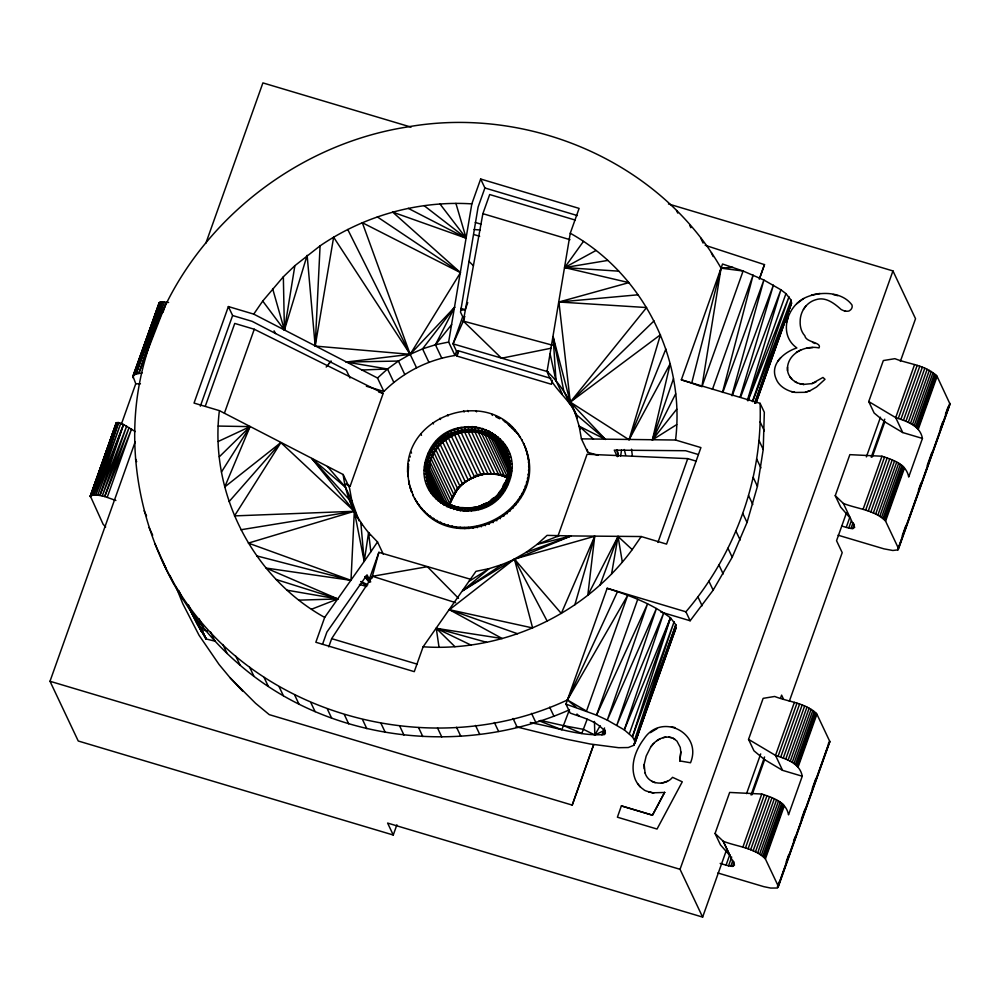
<?xml version="1.0" encoding="UTF-8"?>
<svg xmlns="http://www.w3.org/2000/svg" width="1000" height="1000" viewBox="0 0 1000 1000"><rect width="100%" height="100%" fill="white"/><g stroke="black" fill="none" stroke-linecap="round" stroke-linejoin="round"><path stroke-width="1.5" d="M562.362 394.188L556.013 380.75L553.1 336.6L570.275 402.1L575.413 413.875L579.15 426.175L581.413 438.862L675.55 440.025L700.913 447.587L666.562 544.1L641.213 536.538L571.112 535.938L502.05 564.525L489.162 568.625L475.95 571.337L423.125 646.787L414.275 671.65L315.837 642.262L324.675 617.413C252.562 577.337 209.25 492.562 219.387 410.637L194.037 403.075L228.375 306.562L253.738 314.125L377.512 378.013L383.862 391.45C403.038 372.35 428.25 359.625 454.988 355.487L456.512 351.213L453.05 343.875L462.7 316.75L460.513 312.137L478.088 207.125L484.9 187.975L480.662 179.013L579.113 208.4L570.262 233.25L547.075 371.438C552.712 388.85 569.637 398.7 576.625 415.55C569.663 399.137 560.237 383.625 547.075 371.438M498.85 474.125L487.887 473.663L481.012 474.6L468.15 479.825L460.025 486.325L455.662 491.675L449.75 504.513L451 500.788L431.238 458.963C436.625 443.587 451.9 432.575 468.113 431.85L468.7 431.375C481.925 431.788 495.688 437.55 502.688 449.212C505.737 453.85 507.475 459.25 508.062 464.75C508.475 467.188 507.975 475.275 508.263 468.075C509.237 437.825 470.175 420.8 446.925 438.375C422.475 452.463 423.038 492.625 449.3 504.312C468.2 511.812 444.412 502.863 443.587 500.775C439.438 497.7 436.112 493.713 433.438 489.312C427.725 479.012 428.075 466.45 432.175 455.613L428.075 453.288C404.975 506.85 486.375 534.925 508.1 484.588C531.188 431.025 449.787 402.95 428.075 453.288M675.55 440.025C685.7 358.1 642.387 273.325 570.262 233.25M645.05 772.925L644.175 764.5L646.162 756.112L650.825 746.787L653.587 743.475L650.825 746.787M644.2 764.562L644.163 768.775M474.95 427.95L475 432.075L494.775 473.888L498.575 474.513L478.387 432.625L478.6 428.55L475.5 426.925L474.95 427.95C418.95 420.65 405.325 507.262 464.95 510.288C519.312 512.175 528.05 432.413 471.912 426.613L471.575 431.812L491.337 473.638L501.662 475.45L507.663 477.8L501.463 475.275L481.7 433.462L482.512 428.4M407.612 471.625C405.462 411.85 494.875 386.175 522.175 440.85L521.613 439.663C560.725 510.15 446.388 567.688 412.762 494.688L413.325 495.887L408.95 483.462L407.612 471.625L408.338 476.8L407.775 475.613M408.175 472.825L408.562 466.163M415.125 499.412L414.55 498.212C450.675 562.275 553.95 510.363 523.413 443.188L523.975 444.375M508.162 471.425C509.375 458.725 503 446.05 493.075 438.65L487.6 435.363L489.113 430.988M475.562 475.3L475.838 476.325L463.888 482.475L456.712 489.625L462.537 483.938L469.812 479.087L461.3 484.675M471.825 203.875C418.413 200.463 364.225 215.662 320.087 245.85L315.2 346.075L410.163 354.325L422.55 348.862L435.425 344.762L448.638 342.05L471.825 203.875L480.662 179.013M503.312 475.35L505.4 476.062L504.712 476.5L484.65 434.075L485.875 429.562M760.088 403.338L764.325 412.3L763.225 449.425L757.425 486.325L747.038 522.438L732.2 557.225L713.15 590.163L690.15 620.763L685.913 611.8C734.85 554.388 762.738 478.963 760.088 403.338L681.338 379.825L722.537 264.012L743.1 271.012L763.875 280.025L780.9 289.788L785.95 293.637L791.087 300.15L791.525 303.087L755.95 403.2M439.775 497.812L429.225 475.513L429.137 468.837L424.462 466.925L425.95 463.988L429.538 465.5L447.987 504.538M648.725 791.888C662.25 794.825 644.388 791.363 643.875 789.712C640.362 787.487 637.3 783.913 635.487 779.938C629.562 765.775 635.325 750.288 644.112 738.675C661.812 712.062 702.775 733.325 690.512 762.763L679.812 760.913L680.812 751.8L680.25 747.362L676.938 741.062L673.2 738.288L674.862 739.262M679.837 760.962L680.85 751.862M845.775 311.275C842.75 310.825 849.212 311.913 849.862 310.413C851.737 309.225 852.663 307 851.963 304.975C841.725 290.887 817.887 290.95 803.55 298.525C786.2 308.163 778.713 335.238 796.875 347.95C784.312 351.95 769.575 364.05 776.075 378.738C778.475 385.3 784.825 389.525 791.425 391.587C796.425 392.812 796.012 392.5 791.425 391.587M450.763 501.225L457.3 489.712L450.25 501.287M510.475 477.887L507.05 477.775L504.775 484.45L501.4 490.412L497.038 495.75L488.913 502.262L476.05 507.475L461.925 508.125L460.662 510.95L457.6 509.412C460.988 504.663 470.625 510.975 476.05 507.475C483.925 505.462 491.213 501.488 497.038 495.75C514.038 479.425 511.8 447.962 490.513 436.262C435.225 406.662 398.525 497.137 461.925 508.125M620.675 455.962L621.525 450.062M490.412 436.9L492.212 432.675M324.675 617.413L364.212 561.388L368.575 532.638C354.738 516.2 345.838 495.838 343.175 474.525L219.387 410.637M461.25 510L464.25 511.262L465.575 508.275M294.875 265.675L283.35 276.775L262.725 301.05L284.413 330.1L294.875 265.675L320.087 245.85M732.913 267.325L721.062 268.163L701.888 386.825L743.1 271.012L721.062 268.163C659.65 160.8 527.325 105.425 406.987 127.037C286.775 145.925 180.162 236.525 146.65 354.175C112.863 464.438 152.787 591.025 240.138 665.238C329.275 741.875 462.325 757.2 568.925 710.037M475.075 510.462C476.512 505.988 469.562 507.163 471.488 511.012M611.587 573.888L618.038 536.438L632.212 549.612C584.675 614.412 503.312 652.25 423.125 646.787M552.2 380.225L551.462 384.288L456.962 356.075L457.95 350.662L550.975 378.425M548.3 371.838L453.05 343.875L463.325 321.1L482.875 213.675L489.688 194.537L575.337 220.1M493.075 438.65L495.15 434.613M509.5 477.525L511.238 474.438L510.262 473.963L507.75 474.462L507.05 477.775M135.275 431.562L123.513 424.525L118.562 422.587L116.337 422.85L90.325 496L103.1 524.225L105.675 526.962M168.612 302.438L160.3 302.125L159.012 302.975L159.062 304.325M717.875 872.987L763.787 886.65L770.7 888.062L776.875 888.025L778.162 887.175L778.1 885.825L765.4 858.95C754.625 847.638 736.888 846.7 723.2 841.225L715.062 833.462L729.663 792.438L761.775 794.025C772.575 797.688 786.125 801.663 788.525 814.825L802.25 776.225C799.862 763.062 786.312 759.087 775.512 755.413L748.55 739.362L763.138 698.35L774.7 696.462C788.4 701.938 806.137 702.875 816.9 714.188L829.613 741.062L829.675 742.412L828.388 743.263M897.875 549.875L898.288 548.038L885.588 521.163C874.812 509.85 857.075 508.913 843.388 503.438L835.25 495.675L849.85 454.65L881.963 456.225C892.763 459.9 906.312 463.875 908.713 477.038L922.438 438.438C920.05 425.275 906.5 421.3 895.7 417.625L868.737 401.575L883.325 360.562L894.887 358.675C908.587 364.15 926.325 365.087 937.087 376.4L950 404L897.875 549.875L892.825 550.487L883.975 548.85L838.062 535.2M676.688 424.613L652.375 439.925L670.2 363.713L629.062 439.762L570.275 402.1L558.925 302.013L628.913 282.625L564.625 267.587L583.425 241.438M799.587 383.65C809.812 385.475 799.287 384.038 797.038 382.675C792.15 380.588 788.4 376 787.55 370.725C786.062 354.338 804.55 344.85 819.013 347.925C822.1 342.025 805.95 342.738 804.837 335.775C801.112 331.725 799.95 326.3 800.163 321.35C800.163 311.762 806.35 302.387 815.763 299.738C825.562 296.438 834.312 303.35 841.188 309.55L844.613 311.087M605.188 730.013L604.087 734.562C580.112 736.3 556.625 727.55 533.312 723.225L530.312 722.463M132.95 376.225L159.488 302.488L132.95 376.225L135.762 383.725L121.388 424.125M495.575 440.625L497.9 436.775M700.438 386.3L691.7 383.137L721.062 268.163M722.513 392.362L753.125 275.05L712.438 389.4M371.737 578.513L378.875 552.337L471.2 579.462M451 500.788L456.05 490.538M509.425 481.275C505.087 478.1 499.188 491.312 504.625 490.85M731.85 395.538L763.875 280.025L722.8 392.45M787.975 317.7L786.712 322.075M574.862 604.812L594.725 536.263L514.425 559.062L462.663 590.763L489.162 568.625L469.3 581.125M740.125 396.95L773.413 285.125L732.225 395.675M497.887 442.788L500.45 439.162M747.362 400.4L780.9 289.788L740.625 397.15M272.613 288.587L284.413 330.1L307.137 255.35L315.2 346.075L333.638 237.213L410.163 354.325L416.525 367.762M465.4 508.387L468.312 508.275L467.863 511.287L464.95 510.288M604.538 727.95L603.513 730.825L604.087 734.562L605.312 733.713L605.288 731.9C597.1 720.875 582.487 717.613 570.188 713.062L565.95 704.112L607.163 588.288C629.35 595.337 651.787 603.587 670.462 617.825L632.425 736.862L634.5 740.25L634.938 743.188L633.775 745.312L628.288 747.537L618.65 747.7L590.062 743.975L566.138 739.137L516 726.737M90.913 495.875L116.337 422.85L90.812 495.513L117.088 422.425L91.613 495.15L118.562 422.587L94.162 494.837L120.75 423.3L95.85 494.913L123.513 424.525L99.938 495.45L94.162 494.837L90.325 496M162.95 312.4L166.462 302.087L138.8 373.35L162.838 301.825L135.963 374.15L133.988 375.125L160.3 302.125L135.963 374.15L142.312 372.8M676.725 409.188L652.375 439.925L673.475 378.675M752.412 401.425L789.013 296.775L748.05 400.7M649.075 701.6L633.775 745.312L676.025 627.85L675.825 624.738L670.462 617.825L624.312 729.875L632.425 736.862L674.112 621.675L634.5 740.25L675.825 624.738L634.938 743.188L676.025 627.85L674.062 630.212M650.6 697.225L655.2 684.112M658.25 675.375L664.887 656.438M668.45 646.237L669.987 641.862M135.963 374.15L161.412 301.9M756.375 401.825L791.525 303.087L754.788 403.212M116.337 422.85L90.188 496.613L116.512 423.925M500 445.138L502.775 441.75M629.362 733.725L670.462 617.825M754.675 403.05L791.087 300.15L752.675 401.613M159.012 302.975L132.95 377.75M92.737 494.925L118.562 422.587M107.25 497.25L131.537 429L104.712 496.538L99.938 495.45L126.65 426.138L102.25 495.938L129.1 427.525L104.712 496.538L115.875 500.475M396.887 824.812L393.263 835.025L78.238 741L50 681.275L135.262 441.625M205.888 243.15L262.9 82.9L411.062 127.125M200.35 406.188L232.613 315.525L228.375 306.562M205.45 405.775L234.75 323.425L254.275 329.25L383.188 393.375L350.213 486.025L347.238 485.138M224.45 413.075L254.275 329.25M202.675 626.7L201.663 629.55L206.1 638.962L215.062 641.175M322.5 644.388L326.887 632.087L367.038 574.85L370.7 581.925M328.75 646.85L331.675 638.65L372.525 576.287L427.35 566.7L458.537 598.337M378.875 552.337L369.225 579.462L366 576.138M460.812 310.212L465.2 309.725L467.738 302.587M550.825 348.275L501.525 358.237L463.325 321.1L464.513 317.75M456.962 356.075L458.488 351.8L457.95 350.662M557.775 536.587L587.087 454.237L687.75 458.625L696.125 461.125M539.062 720.775L561.862 729.75L569.525 709.538M587.175 719.225L581.788 733.475L563.775 725.7L540.588 720.413M637.737 599.325L596.538 715.138L607.288 720.113L624.312 729.875L663.737 612.875L616.825 725.212L656.425 608.5L607.288 720.113L647.562 603.837L596.538 715.138L565.95 704.112M657.925 542.45L687.75 458.625M593.513 745.088L572.212 805.1L269.262 714.638L255.562 703.288L230.387 678.088L242.562 691.038M759.275 279.2L764.488 264.575L759.825 277.8M572.212 805.1L593.538 745.15M747.775 400.575L785.95 293.637M621.413 805.925L652.475 815.188L664.625 792.4L652.475 815.188L621.388 805.863L617.4 817.2L657.038 829.038L682.275 781.812L672.55 777.325C665.275 786.275 648.5 784.875 645.025 772.862M393.263 835.025L387.612 823.075L702.625 917.1L680.037 869.312L892.95 270.938L668.462 203.95M702.625 917.1L726.688 849.475M746.562 793.612L760.688 753.925M780.562 698.062L781.612 695.125L783.487 699.112M846.488 512.775L836.55 540.712L842.2 552.65L789.35 701.188M866.363 456.912L880.487 417.225M900.362 361.362L915.537 318.725L892.95 270.938M720.15 863.4L726.062 865.163L729.7 854.925M751.038 794.975L764.562 756.963M841.812 526.05L846.25 527.375L849.887 517.137M871.225 457.188L884.75 419.162M752.113 794.737L764.6 759.65L753.95 750.8L748.55 739.362M872.3 456.95L884.788 421.863L874.137 413.013L868.737 401.575M726.062 865.163L728.562 865.825L731.675 857.05M846.25 527.375L848.75 528.038L851.35 520.725M728.562 865.825L730.788 866.237L732.875 860.387M848.75 528.038L850.975 528.45L853.062 522.6M730.788 866.237L732.6 866.375L734.163 861.988M850.975 528.45L852.788 528.575L854.35 524.2M742.887 847.1L761.775 794.025M794.388 702.337L775.512 755.413L782.562 770.35L802.25 776.225M863.075 509.312L881.963 456.225M914.575 364.55L895.7 417.625L902.75 432.562L922.438 438.438M745.475 847.913L764.362 794.837M778.1 756.237L796.988 703.15M865.662 510.125L884.55 457.05M898.288 418.45L917.175 365.363M748.075 848.825L766.963 795.75M780.7 757.138L799.587 704.062M868.263 511.037L887.15 457.95M900.888 419.35L919.775 366.275M750.638 849.8L769.525 796.725M783.25 758.112L802.138 705.037M870.825 512.013L889.712 458.938M903.45 420.325L922.325 367.25M753.112 850.837L771.988 797.763M785.725 759.15L804.613 706.075M873.3 513.05L892.188 459.975M905.913 421.362L924.8 368.288M755.45 851.912L774.338 798.825M788.075 760.225L806.963 707.15M875.638 514.125L894.525 461.037M908.263 422.438L927.15 369.363M757.638 853L776.525 799.925M790.25 761.325L809.137 708.238M877.825 515.212L896.712 462.137M910.438 423.525L929.325 370.45M759.613 854.1L778.5 801.012M792.237 762.412L811.112 709.338M879.8 516.312L898.688 463.225M912.425 424.625L931.3 371.55M761.35 855.175L780.238 802.1M793.975 763.487L812.862 710.413M881.538 517.388L900.425 464.312M914.163 425.7L933.05 372.625M762.812 856.213L781.7 803.138M795.438 764.538L814.325 711.45M883 518.425L901.888 465.35M915.625 426.737L934.513 373.663M764 857.2L782.887 804.125M796.612 765.512L815.5 712.438M884.188 519.412L903.075 466.337M916.8 427.725L935.688 374.65M764.862 858.125L783.75 805.037M797.487 766.438L816.363 713.35M885.05 520.337L903.938 467.25M917.675 428.65L936.562 375.562M765.4 858.95L784.287 805.875M798.025 767.262L816.9 714.188M885.588 521.163L904.475 468.075M918.213 429.475L937.087 376.4M777.4 886.562L778.962 882.175M786.237 861.712L788.85 854.4M793.525 841.237L795.088 836.85M801.325 819.3L804.975 809.062M812.262 788.6L815.9 778.363M902.262 535.625L905.913 525.388M918.4 490.288L921 482.975M927.237 465.425L931.925 452.262M940.25 428.875L942.85 421.562M945.45 414.25L948.05 406.938M778.1 885.825L829.613 741.062M898.288 548.038L949.8 403.275M777.688 887.675L829.2 742.9M778.162 887.175L829.812 741.787M898.35 549.388L950 404M452.287 497.625L432.525 455.812L433.625 452.713L429.675 450.1M138.8 373.35L164.525 301.887M758.238 394.075L765.088 375.138M768.25 366.4L776.15 344.55M778.25 338.725L790.362 305.225M97.788 495.112L123.513 424.525M478.625 509.625L478.075 506.763L471.488 508.137M600.062 584.987L618.038 536.438L622.325 562.075M601.938 734.975L603.513 730.825L594.825 735.013L583.562 729.375L563.775 725.7M453.663 509.475L455.412 506.625L458.913 507.638M507.75 474.462L508.15 471.125L510.7 470.375L511.875 467.45L508.263 468.475M506.3 480.863C507.388 486.9 493.85 493.088 500.15 496.525M665.863 349.05L629.062 439.762L660.462 334.762L570.275 402.1L605.45 439.425L579.15 426.175L580.413 428.862M501.9 447.663L504.862 444.525M218.25 426.062L250.075 426.625L224.737 486.95L280.863 442.6L354.325 511.275L357.5 518M425.513 467.587L424.3 470.425L428.738 471.175M478.6 428.55L479.038 427.525M453.837 494.588L434.075 452.775L439.387 444.775L449.75 436.65L462.15 432.125L471.575 431.812M161.962 559.913C229.237 709.212 422.537 767.913 567.425 699.963L617.525 591.613M503.562 450.337L506.7 447.475M510.262 473.963L511.7 470.95L510.7 470.375M450.3 508.312L452.05 505.662L455.6 506.812M452.987 495.213L451.5 498.2L452.225 498.05M652.375 439.925L675.65 393.85M457.125 510.35L457.6 509.412M441.775 358.2L435.425 344.762L454.65 307.225L410.163 354.325L398.438 361.05L387.512 368.988L377.512 378.013M618.038 536.438L587.8 595.312L594.725 536.263L561.3 613.45L514.425 559.062L449.45 609.712L502.262 638.55L436.275 628.337L439.025 647.275M504.988 453.137L508.275 450.562M600.15 725.725L594.825 735.013L594.45 721.462M567.425 699.963L627.725 595.288L586.512 711.1L567.425 699.963L576.325 707.425M450.025 504.3L430.25 462.212L426.7 460.438L424.925 463.438L425.95 463.988M506.175 456.062L509.575 453.775M447.05 506.887L449.075 504.35L452.388 505.7M504.712 476.5L501.463 475.275L502.638 474.375M221.475 471.987L250.075 426.625L218.225 441.475M478.862 474.237L478.988 475.312L482.275 474.45L475.838 476.325L484.425 473.988L491.337 473.638M507.1 459.075L510.588 457.1M370.85 551.737L377.512 541.95L368.575 532.638L370.85 551.737L364.212 561.388L354.325 511.275L311.863 458.562L345.45 487.2L351.8 500.65L358.963 520.8M253.738 314.125L262.725 301.05M632.212 549.612L641.213 536.538M443.95 505.2L446.225 502.812L449.412 504.288M803.413 309.387L805.788 306.112M507.75 462.163L511.312 460.5M454.65 307.225L422.55 348.862L428.9 362.3M326.188 367.062L331.2 361.05L329.075 363.35M435.425 344.762L451.675 324.6M502.512 493.775L499.95 492.325L494.525 498.137L488.913 502.262L478.038 506.863M508.15 465.3L511.737 463.963M777.65 361.275L780.688 357.675M441.012 503.275L443.925 501L446.587 502.75M457.113 489.762L459.438 487.212L458.363 486.712M229.088 501.613L280.863 442.6L234.488 515.9L354.325 511.275L351 580.337L266.038 568.05L337.825 598.95L311.525 609.225M438.263 501.1L441.425 499.025L443.925 501M459.275 487.238L461.625 484.888M219.3 456.812L250.075 426.625M654.038 320.9L570.275 402.1L646.612 307.55L558.925 302.013L638.225 294.775M653.612 743.525C658.45 738.337 666.438 735.163 673.225 738.35M435.725 498.713L439.113 496.863L441.425 499.025M491.85 503.575C487.275 500.925 495.725 494.85 497.587 499.087M482.287 474.062L488.9 473.688L482.212 474.55M803.575 298.575L796.825 303.65M526.15 552.337L537.087 544.4L547.075 535.375L571.112 535.938L526.15 552.337L514.425 559.062L532.612 627.95L449.45 609.712L517.612 633.763M433.4 496.125L437 494.513M491.488 473.8L488.762 473.812M462.663 590.763L502.05 564.525M431.312 493.35L435.112 491.987L439.113 496.863M656.9 740.7L660.225 738.688M795.375 392.45L805.225 392.312L810.037 390.725L816.55 386.987L825 379.312L822.962 377.463L811.963 383.6L803.625 384.4M504.837 484.025L508.1 484.588M618.725 271.163L564.625 267.587L595.925 250.525M469.75 479.025L478.988 474.85M488.738 505.475C488.137 500.737 478.938 504.95 482.1 508.5M429.475 490.4L433.438 489.312M503.375 486.938L506.488 487.788M475.838 476.238L472.738 477.512M427.9 487.312L432.013 486.512L435.112 491.987M559.163 535.688L537.087 544.4L571.112 535.938M815.888 382.062L811.963 383.6M426.6 484.1L430.838 483.587M425.588 480.775L429.913 480.575L437.113 495.962M662.962 737.7L665.763 737.062M811.475 295.038L819.95 293.438M564.625 267.587L607.712 260.438M240.912 529.763L354.325 511.275L248.337 543.112L351 580.337L256.725 555.887M424.862 477.375L429.25 477.488L438.288 496.925M393.862 382.425L387.512 368.988L346.2 362.05L410.163 354.325L460.475 272.638L392.675 212.113L466.175 238.212L455.913 203.388M852.788 528.575L854.675 527.325L843.388 503.438M732.6 866.375L734.488 865.113L723.2 841.225L730.25 856.162M812.925 347.5L806.812 348.225M664.663 792.463L653.025 792.8M424.425 473.925L428.862 474.35M468.162 508.387L471.587 508.025M462.7 316.75L464.913 316.637M361.812 370.025L387.512 368.988M299.012 600.15L337.825 598.95L276.212 579.513M346.2 362.05L398.438 361.05L404.787 374.5M135.762 383.725L140.438 383.875M474.1 229.537L480.2 229.988M287.225 590.225L337.825 598.95M492.775 499.338L494.812 501.438M671.462 737.675L668.675 737.113M481.7 433.462L484.65 434.075M671.438 726.787L674.912 727.55M499.988 474.412L502.262 474.988M498.15 474.438L507.987 477.725M207.587 631.062L201.663 629.55L188.1 605.737M833.2 294.525L837.775 295.7M463.325 321.1L552.263 345.138M454.963 646.688L436.275 628.337L486.662 642.312M359.462 584.462L366.725 586.487L360.975 581.6M484.913 434.575L487.6 435.363M475.25 222.45L481.138 224.188M484.9 187.975L577.375 215.575M482.875 213.675L570 239.688M473.675 234.5L479.663 236.275M456.512 351.213L458.488 351.8M232.613 315.525L252.138 321.35L346.287 370.175L349.988 377.975M698.162 454.475L685.612 450.725L614.263 450.15L617.35 456.662M366.388 386.238L383.862 391.45M581.413 438.862L587.762 452.3L597.962 455.35M378.713 392.05L383.188 393.375M607.163 588.288L685.913 611.8M660.738 611.987L690.15 620.763M331.675 638.65L417.325 664.2M50 681.275L680.037 869.312M460.887 308.363L465.2 309.725M372.525 576.287L455.675 602.675M681.338 379.825L691.7 383.137M705.163 245.275L764.513 264.637M426.737 456.6L431.238 458.963M471.25 427.675L468.3 426.587L468.7 431.375M655.15 782.712L651.812 781.325M425.688 459.988L426.7 460.438M504.675 476.388L507.762 477.762L488 435.95M436.275 628.337L470.875 645.037M361.112 581.525L367.762 584.8M812.537 342.35L815.062 343.55M346.062 483.963L350.213 486.025M408.275 208.35L466.175 238.212L439.975 203.975M797.062 382.738L794.712 381.488M884.788 421.863L902.75 432.562M764.6 759.65L782.562 770.35M431.538 447.025L435.325 449.925M377.337 216.9L460.475 272.638L362.337 222.712L410.163 354.325L347.75 229.488M505.438 422.337L502.663 419.637M433.663 444.1L437.25 447.275M424.075 205.625L466.175 238.212M507.575 423.925L517.013 433.2M605.45 439.425L575.413 413.875L577.325 417.912M436.012 441.35L439.387 444.775M579.15 426.175L593.5 439.175M576.962 714.013L579.075 716.05M469.012 261.4L473.413 265.75M438.587 438.787L441.712 442.45M311.863 458.562L349.175 499.513L355.525 512.95M327.475 466.538L345.45 487.2M365.275 577.463L369.338 582.175M364.725 576.6L369.575 582.337M789.975 376.887L792.1 379.425M230.413 678.15L219.075 664.5L199.062 635.288L182.85 603.862L176.25 587.45M637.562 783.65L640.212 786.888M441.362 436.438L444.237 440.312M444.312 434.3L446.925 438.375M730.05 855.788L720.475 844.9L715.062 833.462M447.438 432.4L449.75 436.65M274.075 330.838L275.575 333.55M189.4 608.538L206.1 638.962L196.988 623.862L187.763 605.35L201.3 631.287L192.875 612.987M850.438 518.375L840.662 507.1L835.25 495.675M514.425 559.062L547.2 621.175M194.95 617.362L206.1 638.962L200.087 626.45M800.85 349.875L796.438 352.238M810.037 390.725L805.225 392.312M787.5 367.137L787.55 370.725M711.35 252.738L713.175 256.575M700.675 237.963L703.088 243.075M689.65 225.15L690.863 227.712M676.538 210.525L677.75 213.088M760.125 421.887L764.362 430.85M758.988 440.462L763.225 449.425M756.675 458.975L760.913 467.938M753.2 477.362L757.425 486.325M748.562 495.55L752.8 504.513M742.8 513.475L747.038 522.438M735.925 531.075L740.163 540.025M727.962 548.263L732.2 557.225M718.95 565L723.188 573.962M708.913 581.2L713.15 590.163M697.887 596.825L702.125 605.788M570.125 404.462L563.775 391.012L553.1 336.6M524.95 446.825L525.513 448.025M519.562 436.275L520.138 437.463L517.288 433.038M526.213 450.575L526.788 451.775M657.1 728.55L650.387 732.65M527.212 454.412L527.788 455.613M514.763 429.963L515.337 431.163M527.938 458.312L528.513 459.513M512.038 427.075L512.6 428.275M528.387 462.262L528.95 463.462M509.1 424.387L509.663 425.575M528.55 466.25L529.125 467.45M505.975 421.9L506.538 423.1M528.438 470.25L529 471.438M528.038 474.237L528.6 475.425M499.2 417.6L499.762 418.8L496.15 417L495.588 415.8M527.362 478.2L527.925 479.387M526.413 482.125L526.975 483.312M667.487 781.225L661.425 783.2M491.85 414.25L492.413 415.45M525.188 485.975L525.75 487.175M523.688 489.762L524.25 490.95M504.325 452.1L507.675 459.288M502.688 449.212L508.625 461.763M506.775 458.237L508.75 462.425M500.8 446.5L508.7 463.225M498.65 443.95L508.537 464.862M521.938 493.438L522.5 494.637M496.287 441.613L508.8 468.1M448.638 342.05L454.988 355.487M493.7 439.487L508.2 470.15M519.938 497.013L520.5 498.212M490.938 437.6L508.725 475.225M475.962 410.662L476.538 411.863M517.688 500.45L518.25 501.65M515.212 503.738L515.775 504.938M467.725 410.487L468.3 411.688M512.525 506.875L513.088 508.062M463.6 410.812L464.175 412M509.613 509.825L510.188 511.012M506.525 512.587L507.088 513.775M468.113 431.85L487.887 473.663M464.663 432.175L484.425 473.988M503.25 515.138L503.812 516.337M461.25 432.788L481.012 474.6M499.8 517.487L500.375 518.675M457.887 433.688L477.65 475.5M447.5 414.762L448.062 415.962M496.225 519.6L496.788 520.8M454.6 434.862L474.363 476.675M492.5 521.475L493.062 522.675M451.425 436.3L471.188 478.125M439.95 418.275L440.513 419.475M448.375 438L468.15 479.825M488.663 523.112L489.237 524.312M445.487 439.95L465.25 481.763M484.738 524.5L485.3 525.688M442.775 442.125L462.537 483.938M432.925 422.738L433.488 423.925M480.737 525.625L481.3 526.812M440.262 444.513L460.025 486.325M476.675 526.475L477.238 527.675M437.962 447.1L457.725 488.913M435.887 449.85L455.662 491.675M472.562 527.075L473.125 528.263M468.438 527.388L469 528.587M420.95 434.137L421.512 435.325M549.663 707.188L553.9 716.137M464.312 527.438L464.875 528.625M460.2 527.212L460.763 528.4M429.137 468.837L444.95 502.287M456.125 526.712L456.688 527.913M429.038 472.188L442.875 501.45M438.65 496.312L439.963 499.1M452.113 525.95L452.675 527.137M430.525 482.025L436.213 494.913M432.975 488.175L436.262 495.138M448.162 524.913L448.738 526.112M410.988 451.9L411.55 453.088M444.312 523.625L444.888 524.812M409.762 455.763L410.325 456.95M531.525 713.363L535.75 722.325M440.575 522.075L441.138 523.263M408.812 459.675L409.375 460.875M436.962 520.275L437.537 521.475M408.125 463.638L408.688 464.837M433.5 518.237L434.062 519.438M407.725 467.625L408.3 468.825M430.2 515.975L430.763 517.175M427.062 513.488L427.638 514.688M424.137 510.8L424.7 511.987M421.4 507.912L421.962 509.1M408.95 483.462L409.513 484.663L408.787 480.75M418.888 504.837L419.45 506.037M409.95 487.3L411.788 492.238L411.225 491.05M416.6 501.6L417.163 502.8M513.062 718.475L517.3 727.438M494.375 722.5L498.612 731.462M475.513 725.438L479.738 734.4M377.512 541.95L383.225 554.05M343.175 474.525L349.525 487.962L351.8 500.65M368.575 532.638L369.85 535.325M362.088 525.05L360.812 522.362L364.212 561.388M456.538 727.262L460.775 736.225M437.537 727.975L441.763 736.938M418.562 727.575L422.8 736.525M399.7 726.05L403.938 735.013M381.012 723.413L385.25 732.375M362.575 719.688L366.812 728.65M344.45 714.862L348.688 723.825M327.45 709.25L331.688 718.213M310.863 702.675L315.1 711.637M294.738 695.163L298.975 704.125M279.125 686.737L283.363 695.688M264.075 677.425L268.312 686.388M249.662 667.262L253.888 676.213M235.9 656.275L240.138 665.238M135.488 459.075L136.7 461.637M222.862 644.513L227.1 653.462M210.588 632L214.825 640.962M199.112 618.8L203.35 627.762M144.113 510.788L146.537 515.913M188.475 604.938L192.712 613.9M149.062 527.525L152.688 535.2M178.725 590.462L182.95 599.425M155.013 543.913L166.2 568.862M169.875 575.438L174.1 584.4M452.713 435.15L450.688 430.763M485.475 507.113L484.3 504.487M455.775 433.9L454.075 429.375M458.938 432.887L457.55 428.25M431.6 485.15L432.013 486.512M462.15 432.125L461.087 427.413M409.85 485.938L410.513 488.488M624.288 449.513L625.638 454.975M616.875 449.975L618.35 455.925M465.412 431.613L464.688 426.863M617.163 450.112L618.488 455.988M550.112 353.988L556.013 380.75M587.263 449.487L587.762 452.3M631.538 449.212L632.413 456.3M429.725 478.8L429.913 480.575M283.35 276.775L284.413 330.1M429.225 475.513L429.25 477.488M426.575 467.738C422.638 521.663 507.25 521.925 509.75 470.462C513.688 416.525 429.075 416.275 426.575 467.738M427.525 467.95C423.675 520.775 506.525 521.025 508.975 470.625C512.825 417.8 429.975 417.55 427.525 467.95"/></g></svg>
